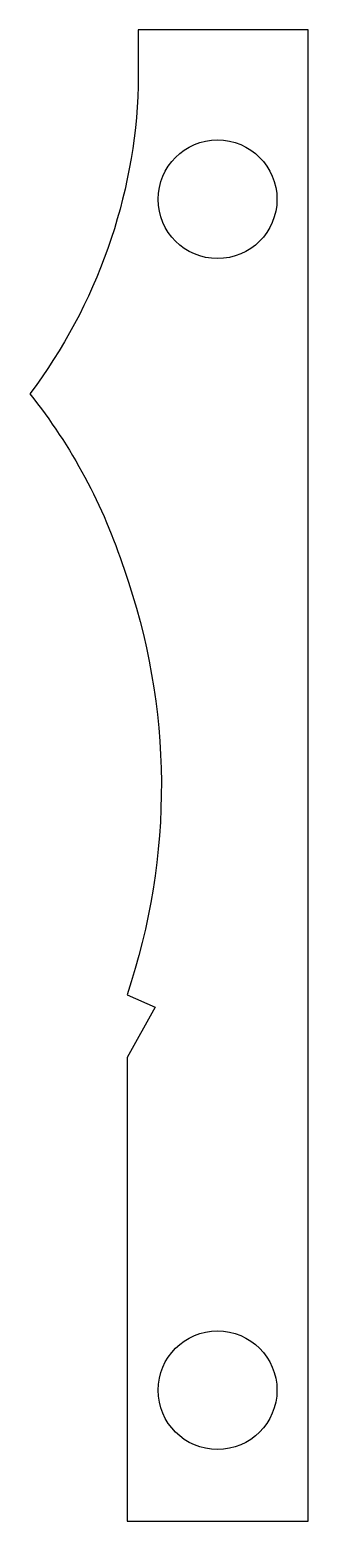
# Model space of a CAD drawing. Header units: inches. Extents: x -0.97 to 0, y -2.64 to 2.56.
import ezdxf

# ---------------------------------------------------------------- set-up
doc = ezdxf.new("R2010")
doc.units = ezdxf.units.IN
doc.header["$MEASUREMENT"] = 0

msp = doc.modelspace()

# ---------------------------------------------------------------- linework, layer by layer
at = {"flags": 128}
for points in [[(-0.9678, 1.2906, -0.090837), (-0.6403, 0.6791, -0.16816), (-0.6299, -0.8031), (-0.5315, -0.8465), (-0.6299, -1.0225), (-0.6299, -2.6378), (0, -2.6378), (0, 2.5591), (-0.5906, 2.5591), (-0.5906, 2.3622, -0.154182)], [(-0.9678, 1.2906, -0.090837), (-0.6403, 0.6791, -0.16816), (-0.6299, -0.8031), (-0.5315, -0.8465), (-0.6299, -1.0225), (-0.6299, -2.6378), (0, -2.6378), (0, 2.5591), (-0.5906, 2.5591), (-0.5906, 2.3622, -0.154182)], [(-0.5906, 2.3622, -0.154182), (-0.9678, 1.2906, -0.090837), (-0.6403, 0.6791, -0.16816), (-0.6299, -0.8031), (-0.5315, -0.8465), (-0.6299, -1.0225), (-0.6299, -2.6378), (0, -2.6378), (0, 2.5591), (-0.5906, 2.5591)]]:
    msp.add_lwpolyline(points, format="xyb", close=True, dxfattribs=at)
for centre in [(-0.315, 1.9685), (-0.315, 1.9685), (-0.315, -2.1814), (-0.315, -2.1814)]:
    msp.add_circle(centre, 0.2067)

doc.saveas('drawing.dxf')
